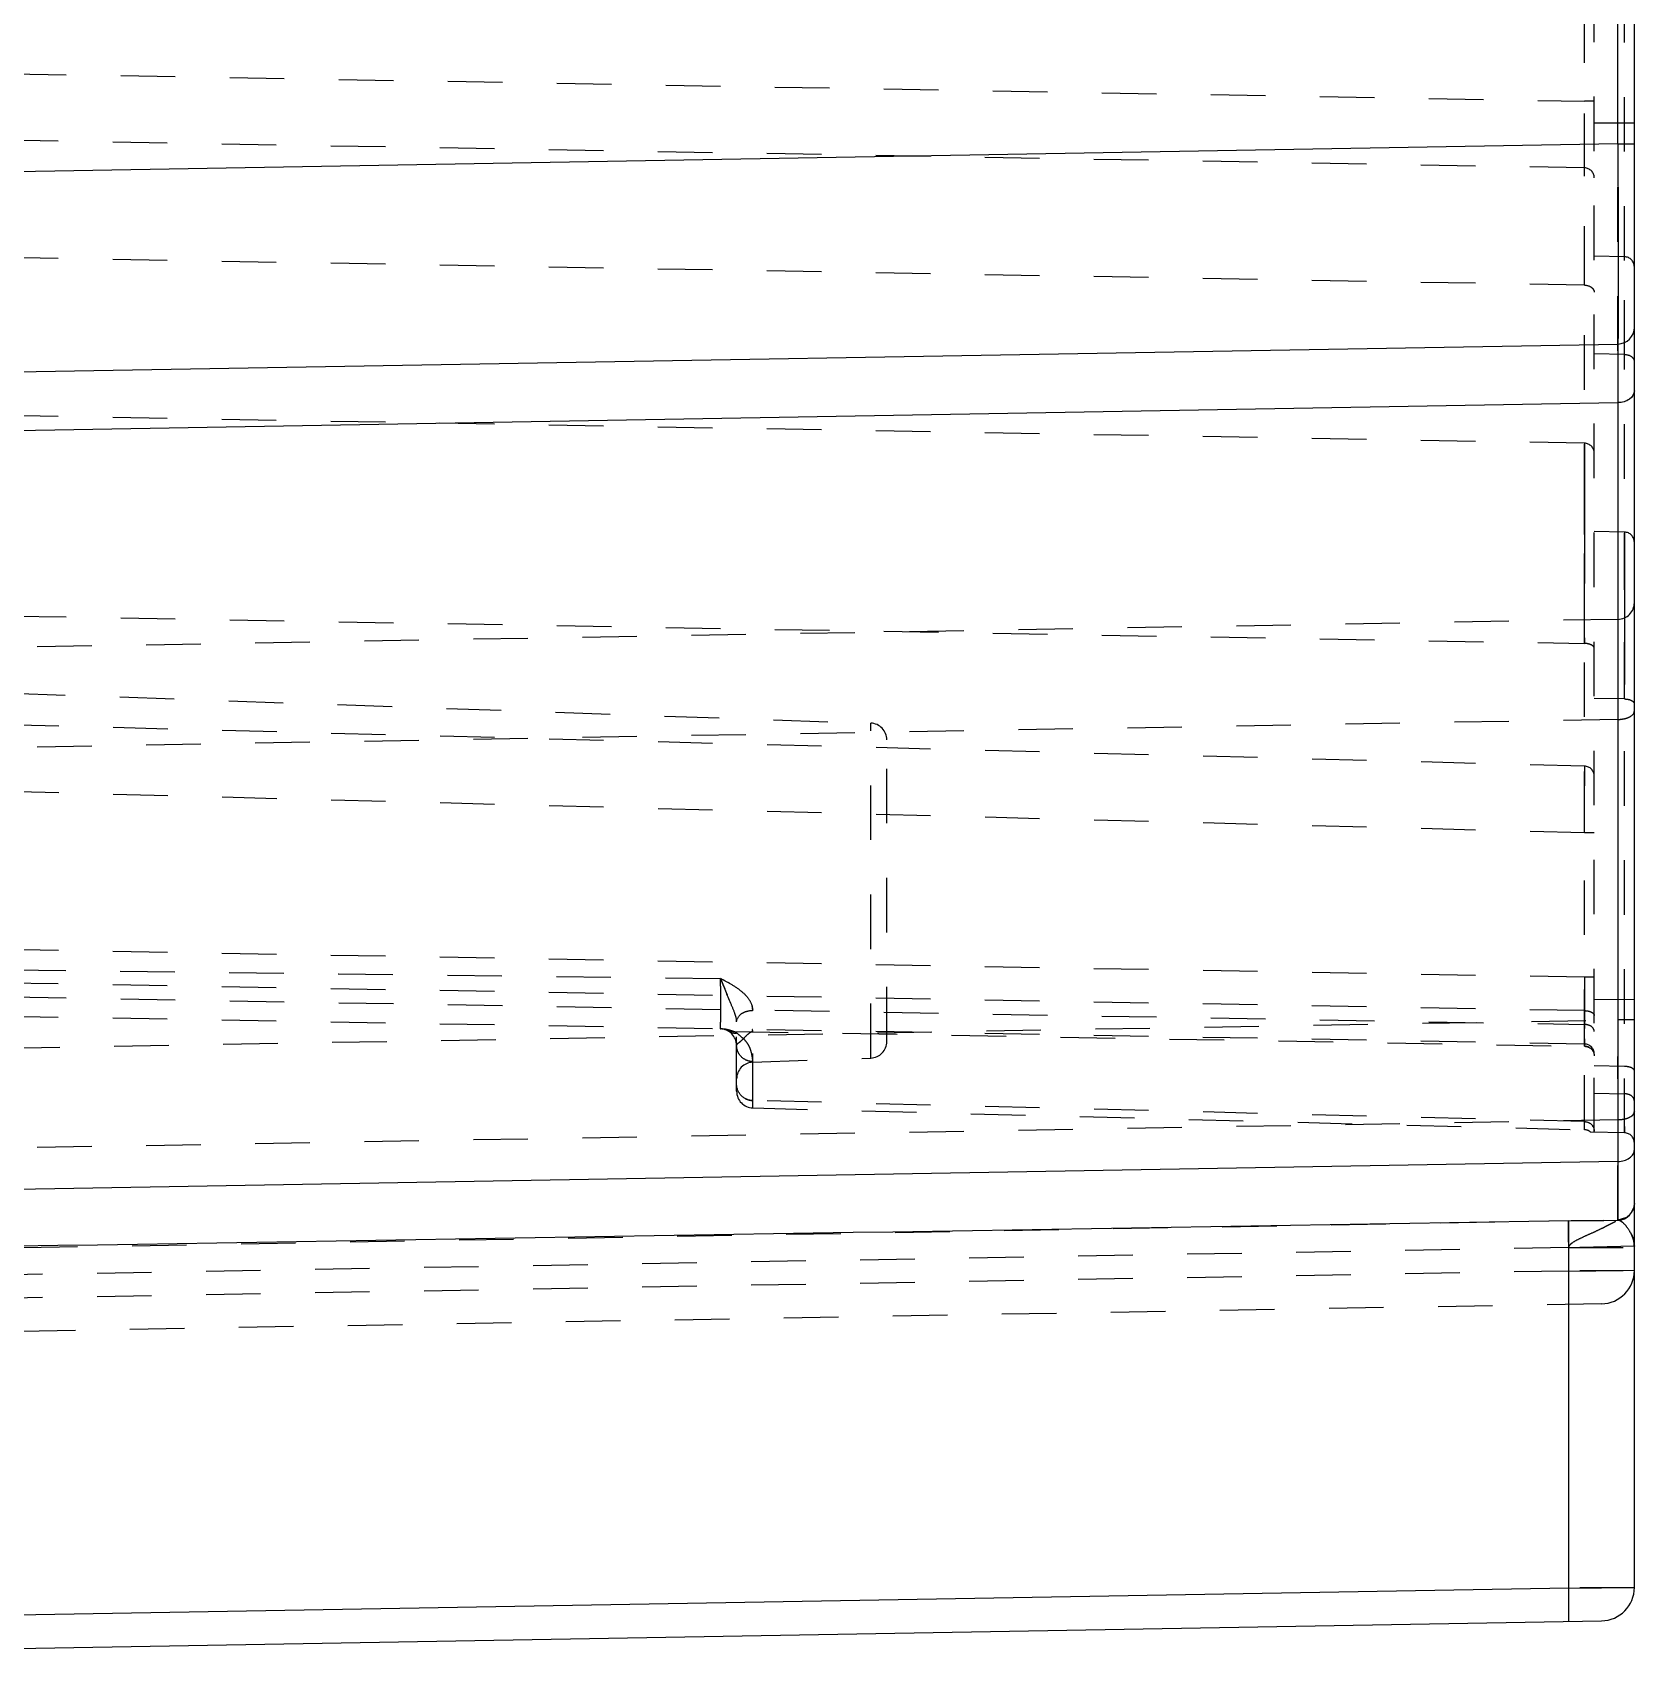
# Model space of a CAD drawing. Header units: millimetres. Extents: x -1265 to 1982, y -12197 to 1934.
# Drawn here: x 551.6 to 599.6, y -133.13 to -84.18 of the extents above; entities that cross this region are included whole.
import ezdxf

# ---------------------------------------------------------------- set-up
doc = ezdxf.new("R2010")
doc.units = ezdxf.units.MM
doc.header["$LTSCALE"] = 16.335
doc.linetypes.add('HIDDEN', pattern=[0.2, 0.1, -0.1])
doc.layers.get('0').update_dxf_attribs({"linetype": 'CONTINUOUS'})
doc.layers.add('DEFAULT_2', color=8, linetype='HIDDEN')

msp = doc.modelspace()

# ---------------------------------------------------------------- linework, layer by layer
at = {"color": 7, "linetype": 'Continuous'}
for p, q in [((599.598, -130.768), (599.598, 267)), ((599.107, -87.51), (599.107, -17.335)), ((599.107, -87.51), (521.384, -88.867)), ((599.107, -87.51), (599.598, -87.51)), ((599.11, -90.909), (599.11, -91.037)), ((521.384, -94.866), (599.107, -93.509)), ((599.107, -93.509), (599.107, -93.714)), ((599.107, -93.714), (599.107, -118.002)), ((521.384, -96.623), (599.107, -95.266)), ((599.107, -118.002), (521.384, -119.359)), ((599.107, -118.002), (599.107, -118.956)), ((599.107, -118.956), (599.107, -119.555)), ((597.633, -130.785), (597.633, -119.777)), ((598.682, -119.767), (599.107, -119.759)), ((599.107, -119.555), (599.107, -119.759)), ((597.633, -130.785), (520.598, -132.13)), ((597.633, -130.785), (599.598, -130.768)), ((520.598, -133.13), (598.615, -131.768))]:
    msp.add_line(p, q, dxfattribs=at)
for centre, radius, end in [((599.098, -93.009), 0.5, 0.001), ((599.098, -119.259), 0.5, 0), ((598.598, -130.768), 1, 360)]:
    msp.add_arc(centre, radius, 271, end, dxfattribs=at)
for points, knots in [([(599.107, -87.51), (599.107, -87.81), (599.109, -88.942), (599.11, -90.075), (599.11, -90.909)], [0, 0, 0, 0, 0.264394, 1, 1, 1, 1]), ([(599.11, -91.037), (599.11, -91.16), (599.11, -91.602), (599.11, -92.044), (599.11, -92.364)], [0, 0, 0, 0, 0.278611, 1, 1, 1, 1]), ([(599.11, -92.364), (599.11, -92.451), (599.11, -92.615), (599.11, -92.844), (599.109, -93.041), (599.109, -93.204), (599.109, -93.318), (599.108, -93.391), (599.108, -93.433), (599.107, -93.464), (599.109, -93.489), (599.105, -93.499), (599.108, -93.509), (599.107, -93.509)], [0, 0, 0, 0, 0.228359, 0.429195, 0.601361, 0.743712, 0.855227, 0.899249, 0.93538, 0.96357, 0.983769, 0.995927, 1, 1, 1, 1]), ([(599.598, -94.913), (599.598, -95.008), (599.492, -95.162), (599.291, -95.245), (599.168, -95.266), (599.107, -95.266)], [0, 0, 0, 0, 0.437999, 0.717285, 1, 1, 1, 1]), ([(599.107, -118.002), (599.17, -118.001), (599.293, -117.983), (599.454, -117.909), (599.568, -117.794), (599.598, -117.695), (599.598, -117.649)], [0, 0, 0, 0, 0.287651, 0.554983, 0.790295, 1, 1, 1, 1]), ([(597.633, -119.777), (597.725, -119.775), (598.075, -119.771), (598.424, -119.771), (598.682, -119.767)], [0, 0, 0, 0, 0.263441, 1, 1, 1, 1]), ([(597.633, -131.785), (597.634, -131.785), (597.634, -131.775), (597.637, -131.764), (597.637, -131.739), (597.639, -131.691), (597.64, -131.607), (597.64, -131.482), (597.64, -131.327), (597.637, -131.092), (597.635, -130.909), (597.633, -130.785)], [0, 0, 0, 0, 0.004999, 0.019229, 0.042669, 0.075191, 0.166913, 0.293241, 0.451112, 0.629887, 1, 1, 1, 1])]:
    msp.add_open_spline(points, degree=3, knots=knots, dxfattribs=at)
msp.add_open_spline([(597.633, -119.777), (572.216, -120.207), (546.8, -120.62), (521.383, -121.016)], degree=3, dxfattribs=at)
at = {"layer": 'DEFAULT_2', "color": 8, "linetype": 'HIDDEN'}
for p, q in [((598.398, -117.13), (598.398, 264.87)), ((599.303, -117.146), (599.303, 264.886)), ((598.103, -114.483), (598.103, 260.223)), ((521.58, -84.897), (598.103, -86.233)), ((598.398, -86.233), (598.103, -86.233)), ((598.103, -88.233), (521.58, -86.897)), ((599.598, -86.896), (598.398, -86.888)), ((599.107, -93.714), (599.107, -87.51)), ((598.103, -91.747), (598.103, -88.233)), ((598.103, -91.747), (521.58, -90.411)), ((599.303, -90.896), (598.398, -90.88)), ((599.303, -93.824), (599.303, -90.896)), ((599.303, -93.824), (598.398, -93.808)), ((598.103, -96.483), (521.58, -95.147)), ((598.103, -102.482), (598.103, -96.483)), ((598.103, -96.483), (598.104, -98.09)), ((598.104, -98.09), (598.104, -99.05)), ((598.104, -99.05), (598.103, -102.482)), ((599.303, -99.146), (598.398, -99.13)), ((599.303, -104.145), (599.303, -99.146)), ((599.303, -99.146), (599.304, -100.485)), ((599.304, -100.485), (599.304, -102.074)), ((521.58, -101.146), (598.103, -102.482)), ((599.107, -101.759), (521.384, -103.116)), ((599.107, -101.759), (599.108, -101.964)), ((599.304, -102.074), (599.303, -104.145)), ((521.563, -102.945), (576.715, -104.871)), ((598.106, -106.159), (521.572, -104.155)), ((599.303, -104.145), (598.398, -104.129)), ((599.107, -104.759), (521.384, -106.116)), ((576.715, -114.904), (576.715, -104.871)), ((577.198, -114.405), (577.198, -105.37)), ((598.106, -108.159), (521.572, -106.155)), ((598.398, -108.159), (598.106, -108.159)), ((598.106, -112.483), (521.572, -111.147)), ((598.103, -113.483), (521.58, -112.147)), ((521.58, -112.561), (598.103, -113.897)), ((598.398, -112.483), (598.106, -112.483)), ((598.103, -114.483), (521.58, -113.147)), ((573.185, -116.4), (573.18, -113.474)), ((598.103, -113.483), (598.104, -114.015)), ((598.398, -113.138), (599.598, -113.146)), ((521.384, -115.117), (599.107, -113.76)), ((572.698, -115.9), (572.698, -113.823)), ((599.598, -113.76), (599.107, -113.76)), ((572.605, -114.106), (598.106, -114.551)), ((573.18, -115.028), (576.715, -114.904)), ((598.106, -117.053), (598.106, -114.551)), ((598.398, -115.13), (599.303, -115.146)), ((598.398, -115.958), (599.303, -115.974)), ((598.106, -116.809), (573.185, -116.178)), ((573.185, -116.4), (598.106, -117.053)), ((599.107, -116.76), (521.384, -118.116)), ((599.107, -119.759), (599.107, -116.76)), ((599.107, -116.76), (599.107, -117.171)), ((599.304, -116.95), (599.303, -117.146)), ((599.303, -117.146), (598.297, -117.128)), ((599.107, -117.171), (599.108, -118.002)), ((599.108, -118.002), (599.108, -118.956)), ((599.108, -118.956), (599.108, -119.555)), ((598.682, -119.767), (521.384, -121.116)), ((599.108, -119.555), (599.107, -119.759)), ((599.362, -119.684), (599.107, -119.759)), ((597.633, -120.585), (522.563, -121.895)), ((599.598, -120.537), (597.633, -120.585)), ((597.633, -120.585), (599.598, -120.585)), ((597.633, -121.285), (520.598, -122.63)), ((599.598, -121.268), (597.633, -121.285)), ((597.633, -121.285), (599.598, -121.268)), ((598.615, -122.268), (520.598, -123.63)), ((599.598, -130.768), (597.633, -130.785))]:
    msp.add_line(p, q, dxfattribs=at)
msp.add_lwpolyline([(599.598, -119.26), (599.582, -119.37), (599.487, -119.57), (599.362, -119.684)], dxfattribs=at)
for centre, radius, start, end in [((598.098, -88.533), 0.3, 0, 89), ((599.298, -91.195), 0.3, 0, 89), ((598.098, -96.783), 0.3, 0.0001, 89), ((599.298, -99.445), 0.3, 0.0001, 89), ((599.098, -101.259), 0.5, 271, 360), ((576.698, -105.37), 0.5, 0, 88), ((598.098, -106.459), 0.3, 0.0007, 88.5), ((328.402, -106.718), 269.707, 359.8566, 359.99438), ((821.853, 21004.505), 21118.503, 269.1852664, 269.322701), ((821.746, 20997.215), 21111.212, 269.1852753, 269.3227551), ((535.464, -113.352), 36.761, 359.7252, 1.2928), ((286.264, -113.575), 311.843, 359.94087, 0.06019), ((572.185, -115.252), 1.222, 82.5825, 89.0104), ((572.198, -114.53), 0.5, 360, 89), ((453.937, -113.922), 144.168, 359.83846, 0.00991), ((502.005, -113.796), 96.102, 359.68273, 359.93989), ((572.66, -113.742), 0.414, 251.7938, 275.1912), ((572.185, -115.013), 1, 59.1304, 65.1717), ((576.698, -114.405), 0.5, 272, 360), ((598.098, -114.783), 0.3, 0, 89), ((594.488, -114.61), 3.618, 0.9448, 1.5436), ((573.198, -115.528), 0.5, 92, 180), ((573.198, -115.9), 0.5, 180, 268.5), ((598.098, -117.353), 0.3, 48.5325, 88.5), ((599.298, -117.445), 0.3, 0, 89), ((598.598, -121.268), 1, 271, 360)]:
    msp.add_arc(centre, radius, start, end, dxfattribs=at)
for points, knots in [([(598.103, -88.233), (598.106, -88.233), (598.102, -88.22), (598.105, -88.209), (598.103, -88.182), (598.105, -88.139), (598.105, -88.072), (598.105, -87.989), (598.105, -87.845), (598.105, -87.628), (598.105, -87.33), (598.105, -86.988), (598.104, -86.618), (598.103, -86.363), (598.103, -86.233)], [0, 0, 0, 0, 0.005017, 0.011214, 0.019809, 0.044003, 0.077224, 0.119097, 0.169244, 0.292862, 0.444394, 0.617463, 0.805016, 1, 1, 1, 1]), ([(598.103, -91.747), (598.176, -91.748), (598.311, -91.777), (598.398, -91.902), (598.398, -91.959)], [0, 0, 0, 0, 0.559258, 1, 1, 1, 1]), ([(599.303, -93.824), (599.376, -93.825), (599.511, -93.854), (599.598, -93.979), (599.598, -94.036)], [0, 0, 0, 0, 0.559258, 1, 1, 1, 1]), ([(598.398, -102.632), (598.398, -102.586), (598.322, -102.522), (598.214, -102.49), (598.141, -102.482), (598.103, -102.482)], [0, 0, 0, 0, 0.387121, 0.67564, 1, 1, 1, 1]), ([(599.303, -104.145), (599.341, -104.145), (599.414, -104.153), (599.522, -104.185), (599.598, -104.249), (599.598, -104.295)], [0, 0, 0, 0, 0.3241, 0.612396, 1, 1, 1, 1]), ([(599.107, -104.759), (599.168, -104.758), (599.288, -104.743), (599.47, -104.694), (599.598, -104.584), (599.598, -104.509)], [0, 0, 0, 0, 0.314458, 0.61248, 1, 1, 1, 1]), ([(598.106, -108.159), (598.106, -108.029), (598.107, -107.774), (598.108, -107.404), (598.109, -107.062), (598.109, -106.763), (598.109, -106.545), (598.108, -106.401), (598.109, -106.317), (598.107, -106.253), (598.11, -106.201), (598.103, -106.18), (598.109, -106.159), (598.106, -106.159)], [0, 0, 0, 0, 0.194681, 0.382673, 0.555627, 0.707092, 0.831367, 0.881854, 0.923853, 0.956884, 0.980705, 0.995135, 1, 1, 1, 1]), ([(598.106, -106.159), (598.109, -106.159), (598.103, -106.18), (598.11, -106.201), (598.107, -106.253), (598.109, -106.317), (598.108, -106.401), (598.109, -106.545), (598.109, -106.662), (598.109, -106.745)], [0, 0, 0, 0, 0.016611, 0.065875, 0.147201, 0.259968, 0.403355, 0.575719, 1, 1, 1, 1]), ([(572.207, -114.031), (572.21, -114.031), (572.21, -114.012), (572.214, -113.992), (572.216, -113.946), (572.218, -113.889), (572.22, -113.816), (572.223, -113.694), (572.225, -113.516), (572.225, -113.28), (572.223, -112.945), (572.219, -112.69), (572.215, -112.522)], [0, 0, 0, 0, 0.006216, 0.023988, 0.052728, 0.091663, 0.14, 0.196941, 0.333429, 0.493743, 0.666524, 1, 1, 1, 1]), ([(572.215, -112.522), (572.332, -112.576), (572.557, -112.695), (572.862, -112.905), (573.103, -113.155), (573.177, -113.372), (573.18, -113.474)], [0, 0, 0, 0, 0.273166, 0.538318, 0.783058, 1, 1, 1, 1]), ([(572.698, -113.823), (572.698, -113.739), (572.646, -113.548), (572.459, -113.125), (572.322, -112.77), (572.215, -112.522)], [0, 0, 0, 0, 0.181964, 0.417508, 1, 1, 1, 1]), ([(572.215, -112.522), (572.232, -112.562), (572.3, -112.723), (572.364, -112.885), (572.414, -113.007)], [0, 0, 0, 0, 0.245601, 1, 1, 1, 1]), ([(598.103, -114.483), (598.106, -114.483), (598.1, -114.461), (598.107, -114.44), (598.104, -114.387), (598.106, -114.323), (598.106, -114.239), (598.107, -114.095), (598.107, -113.878), (598.107, -113.58), (598.107, -113.238), (598.107, -112.868), (598.106, -112.613), (598.106, -112.483)], [0, 0, 0, 0, 0.005021, 0.019808, 0.043995, 0.077208, 0.119071, 0.169211, 0.292816, 0.444348, 0.617426, 0.804995, 1, 1, 1, 1]), ([(598.103, -112.483), (598.103, -112.548), (598.104, -112.803), (598.104, -113.058), (598.105, -113.247)], [0, 0, 0, 0, 0.256125, 1, 1, 1, 1]), ([(598.106, -112.483), (598.106, -112.548), (598.107, -112.803), (598.107, -113.058), (598.107, -113.248)], [0, 0, 0, 0, 0.256126, 1, 1, 1, 1]), ([(572.698, -113.823), (572.698, -113.73), (572.802, -113.58), (572.999, -113.497), (573.12, -113.476), (573.18, -113.474)], [0, 0, 0, 0, 0.436232, 0.715751, 1, 1, 1, 1]), ([(598.103, -114.483), (598.105, -114.483), (598.101, -114.473), (598.105, -114.464), (598.103, -114.44), (598.104, -114.397), (598.104, -114.319), (598.104, -114.205), (598.104, -114.06), (598.104, -113.889), (598.103, -113.693), (598.103, -113.555), (598.103, -113.483)], [0, 0, 0, 0, 0.00436, 0.017336, 0.038784, 0.068556, 0.152481, 0.267933, 0.413395, 0.586017, 0.782614, 1, 1, 1, 1]), ([(598.103, -113.483), (598.14, -113.483), (598.212, -113.492), (598.321, -113.522), (598.398, -113.587), (598.398, -113.633)], [0, 0, 0, 0, 0.314458, 0.612481, 1, 1, 1, 1]), ([(598.105, -113.247), (598.105, -113.307), (598.105, -113.523), (598.105, -113.74), (598.105, -113.897)], [0, 0, 0, 0, 0.27353, 1, 1, 1, 1]), ([(573.185, -114.116), (573.183, -114.099), (573.179, -114.081), (573.174, -114.047), (573.167, -114.047)], [0, 0, 0, 0, 0.715289, 1, 1, 1, 1]), ([(598.398, -114.109), (598.398, -114.052), (598.335, -113.96), (598.214, -113.91), (598.14, -113.897), (598.103, -113.897)], [0, 0, 0, 0, 0.437999, 0.717285, 1, 1, 1, 1]), ([(599.107, -119.759), (599.109, -119.759), (599.104, -119.744), (599.109, -119.728), (599.107, -119.688), (599.109, -119.64), (599.108, -119.575), (599.109, -119.461), (599.109, -119.285), (599.11, -119.034), (599.11, -118.732), (599.11, -118.383), (599.11, -117.831), (599.11, -117.051), (599.109, -116.026), (599.108, -114.915), (599.107, -114.15), (599.107, -113.76)], [0, 0, 0, 0, 0.001214, 0.004837, 0.010852, 0.019241, 0.029984, 0.043064, 0.076131, 0.118095, 0.168529, 0.226996, 0.29292, 0.444413, 0.617271, 0.805074, 1, 1, 1, 1]), ([(573.185, -114.116), (573.144, -114.116), (573.071, -114.158), (572.967, -114.254), (572.879, -114.349), (572.794, -114.424), (572.749, -114.463), (572.702, -114.484), (572.698, -114.516), (572.698, -114.53)], [0, 0, 0, 0, 0.186672, 0.35534, 0.654924, 0.77968, 0.874155, 0.932538, 1, 1, 1, 1]), ([(572.918, -114.34), (572.902, -114.324), (572.832, -114.258), (572.757, -114.199), (572.698, -114.155)], [0, 0, 0, 0, 0.235286, 1, 1, 1, 1]), ([(572.767, -114.774), (572.756, -114.755), (572.718, -114.679), (572.698, -114.593), (572.698, -114.53)], [0, 0, 0, 0, 0.262285, 1, 1, 1, 1]), ([(573.107, -114.627), (573.1, -114.608), (573.067, -114.529), (573.021, -114.456), (572.979, -114.406)], [0, 0, 0, 0, 0.234495, 1, 1, 1, 1]), ([(598.103, -114.483), (598.106, -114.483), (598.101, -114.499), (598.105, -114.505), (598.105, -114.513)], [0, 0, 0, 0, 0.25196, 1, 1, 1, 1]), ([(598.105, -114.328), (598.105, -114.35), (598.105, -114.389), (598.103, -114.432), (598.105, -114.459), (598.102, -114.47), (598.106, -114.483), (598.103, -114.483)], [0, 0, 0, 0, 0.430198, 0.743497, 0.854791, 0.935039, 1, 1, 1, 1]), ([(598.106, -114.551), (598.106, -114.541), (598.105, -114.524), (598.106, -114.501), (598.103, -114.492), (598.105, -114.483), (598.103, -114.483)], [0, 0, 0, 0, 0.435476, 0.748021, 0.936296, 1, 1, 1, 1]), ([(573.185, -115.013), (573.103, -115.011), (572.937, -114.965), (572.81, -114.846), (572.767, -114.774)], [0, 0, 0, 0, 0.491936, 1, 1, 1, 1]), ([(573.185, -115.013), (573.174, -114.916), (573.159, -114.785), (573.119, -114.659), (573.107, -114.627)], [0, 0, 0, 0, 0.743084, 1, 1, 1, 1]), ([(598.106, -114.551), (598.181, -114.553), (598.334, -114.614), (598.398, -114.767), (598.398, -114.84)], [0, 0, 0, 0, 0.505822, 1, 1, 1, 1]), ([(599.303, -115.146), (599.34, -115.146), (599.412, -115.155), (599.521, -115.185), (599.598, -115.251), (599.598, -115.296)], [0, 0, 0, 0, 0.314458, 0.61248, 1, 1, 1, 1]), ([(573.185, -116.178), (573.06, -116.175), (572.805, -116.073), (572.698, -115.817), (572.698, -115.696)], [0, 0, 0, 0, 0.50605, 1, 1, 1, 1]), ([(599.598, -116.186), (599.598, -116.129), (599.535, -116.037), (599.414, -115.987), (599.34, -115.975), (599.303, -115.974)], [0, 0, 0, 0, 0.437999, 0.717285, 1, 1, 1, 1]), ([(598.106, -116.809), (598.181, -116.811), (598.334, -116.872), (598.398, -117.025), (598.398, -117.098)], [0, 0, 0, 0, 0.50605, 1, 1, 1, 1]), ([(599.598, -116.51), (599.598, -116.585), (599.472, -116.693), (599.291, -116.745), (599.17, -116.759), (599.107, -116.76)], [0, 0, 0, 0, 0.38713, 0.675643, 1, 1, 1, 1]), ([(599.529, -116.637), (599.539, -116.628), (599.574, -116.594), (599.598, -116.545), (599.598, -116.51)], [0, 0, 0, 0, 0.286897, 1, 1, 1, 1]), ([(597.633, -120.585), (597.631, -120.486), (597.629, -120.34), (597.627, -120.151), (597.627, -120.028), (597.627, -119.928), (597.628, -119.86), (597.63, -119.822), (597.63, -119.802), (597.632, -119.793), (597.631, -119.785), (597.633, -119.785)], [0, 0, 0, 0, 0.370113, 0.548888, 0.706759, 0.833087, 0.924809, 0.957331, 0.980771, 0.995001, 1, 1, 1, 1]), ([(597.633, -120.585), (597.635, -120.533), (597.738, -120.427), (597.921, -120.331), (598.15, -120.223), (598.389, -120.119), (598.585, -120.025), (598.735, -119.95), (598.839, -119.897), (598.935, -119.847), (599.003, -119.811), (599.057, -119.785), (599.073, -119.774), (599.115, -119.759), (599.107, -119.759)], [0, 0, 0, 0, 0.091519, 0.225287, 0.375863, 0.53113, 0.683841, 0.756709, 0.825846, 0.889654, 0.944389, 0.966868, 0.984583, 1, 1, 1, 1]), ([(599.598, -120.537), (599.598, -120.445), (599.555, -120.26), (599.423, -120.024), (599.284, -119.85), (599.161, -119.758), (599.107, -119.759)], [0, 0, 0, 0, 0.286827, 0.575057, 0.829689, 1, 1, 1, 1]), ([(599.107, -119.759), (599.117, -119.759), (599.165, -119.766), (599.206, -119.795), (599.236, -119.819)], [0, 0, 0, 0, 0.20678, 1, 1, 1, 1]), ([(597.633, -122.285), (597.634, -122.285), (597.634, -122.275), (597.637, -122.264), (597.637, -122.239), (597.639, -122.191), (597.64, -122.107), (597.64, -121.982), (597.64, -121.827), (597.637, -121.592), (597.635, -121.409), (597.633, -121.285)], [0, 0, 0, 0, 0.004999, 0.019229, 0.042669, 0.075191, 0.166913, 0.293241, 0.451112, 0.629887, 1, 1, 1, 1])]:
    msp.add_open_spline(points, degree=3, knots=knots, dxfattribs=at)
for points in [[(572.506, -112.678), (572.41, -112.623), (572.312, -112.572), (572.215, -112.522)], [(573.18, -113.474), (573.18, -113.424), (573.172, -113.374), (573.157, -113.326)], [(572.605, -114.106), (572.521, -114.074), (572.432, -114.052), (572.343, -114.041)], [(572.47, -114.098), (572.449, -114.093), (572.428, -114.086), (572.408, -114.077)], [(572.53, -114.136), (572.504, -114.127), (572.478, -114.116), (572.454, -114.101)], [(572.605, -114.106), (572.56, -114.111), (572.514, -114.109), (572.47, -114.098)], [(572.979, -114.406), (572.96, -114.383), (572.94, -114.361), (572.918, -114.34)], [(598.256, -114.594), (598.211, -114.568), (598.158, -114.552), (598.106, -114.551)], [(572.94, -116.11), (573.014, -116.152), (573.1, -116.176), (573.185, -116.178)], [(599.482, -120.135), (599.549, -120.257), (599.598, -120.398), (599.598, -120.537)]]:
    msp.add_open_spline(points, degree=3, dxfattribs=at)

doc.saveas('drawing.dxf')
